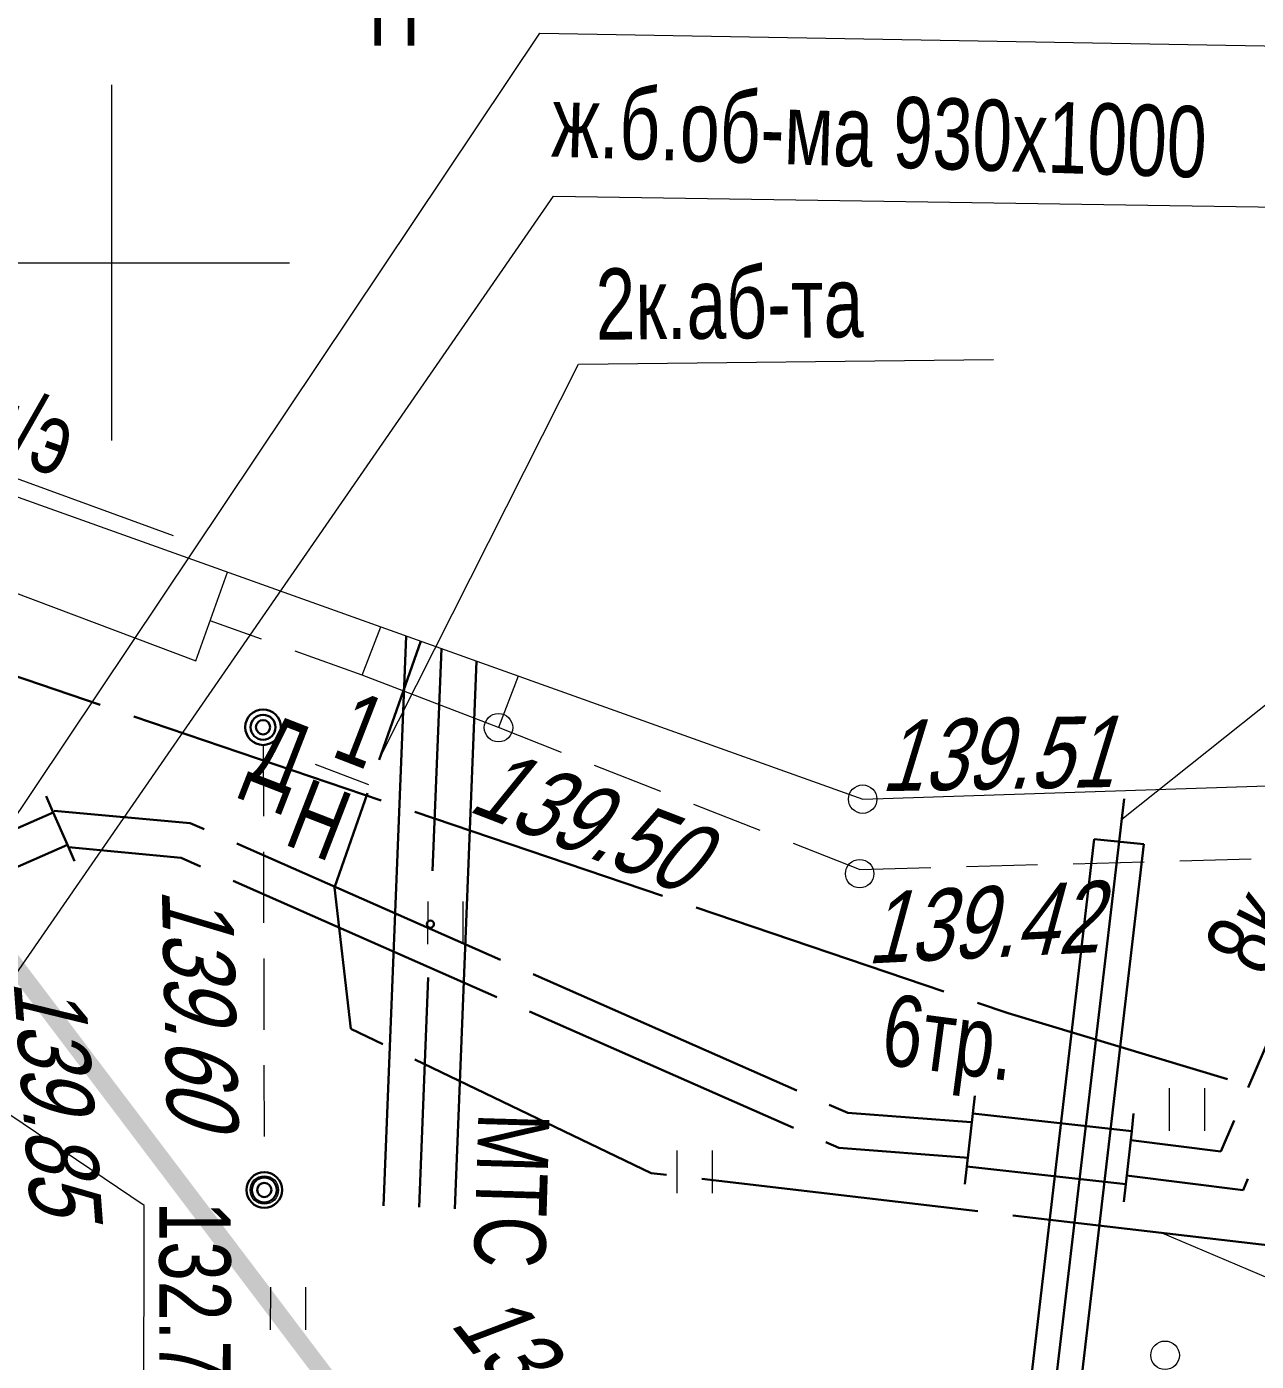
# Model space of a CAD drawing. Extents: x 10098 to 11902, y 8648 to 10202.
# Drawn here: x 11748.81 to 11766.08, y 8784.56 to 8803.32 of the extents above; entities that cross this region are included whole.
import ezdxf

# ---------------------------------------------------------------- set-up
doc = ezdxf.new("R2010")
doc.units = 0
for name, color, linetype in [('1_Водопровод', 7, 'Continuous'), ('20_Строения', 7, 'Continuous'), ('22_Столбы', 7, 'Continuous'), ('23_Ограждения', 7, 'Continuous'), ('24_Растительность', 7, 'Continuous'), ('38_Высотные_отметки', 7, 'Continuous'), ('50_Красные_линии', 7, 'Continuous'), ('51_Сетка_координат', 7, 'Continuous'), ('Подписи_зданий', 7, 'Continuous')]:
    doc.layers.add(name, color=color, linetype=linetype)
for name, color, linetype, lineweight in [('4_Канализация', 16, 'Continuous', 30), ('6_Теплопровод', 3, 'Continuous', 30), ('7_Электрокабели', 1, 'Continuous', 30)]:
    doc.layers.add(name, color=color, linetype=linetype, lineweight=lineweight)
doc.styles.add('mggt', font='russian_1251.shx', dxfattribs={"width": 0.75, "oblique": 18, "height": 1})

msp = doc.modelspace()

# ---------------------------------------------------------------- hatches: boundary and pattern name
at = {"layer": '50_Красные_линии', "linetype": 'Continuous', "lineweight": 25}
for points in [[(11748.341, 8790.317), (11748.945, 8789.519), (11749.144, 8789.67), (11748.541, 8790.467)], [(11748.945, 8789.519), (11749.548, 8788.721), (11749.747, 8788.872), (11749.144, 8789.67)], [(11749.548, 8788.721), (11750.151, 8787.924), (11750.35, 8788.075), (11749.747, 8788.872)], [(11750.151, 8787.924), (11750.754, 8787.126), (11750.953, 8787.277), (11750.35, 8788.075)], [(11750.754, 8787.126), (11751.357, 8786.328), (11751.557, 8786.479), (11750.953, 8787.277)], [(11751.357, 8786.328), (11751.96, 8785.531), (11752.16, 8785.682), (11751.557, 8786.479)], [(11751.96, 8785.531), (11752.563, 8784.733), (11752.763, 8784.884), (11752.16, 8785.682)], [(11752.563, 8784.733), (11753.167, 8783.936), (11753.366, 8784.086), (11752.763, 8784.884)]]:
    msp.add_hatch(color=8, dxfattribs=at).paths.add_polyline_path(points)

# ---------------------------------------------------------------- linework, layer by layer
at = {"layer": '1_Водопровод', "color": 8, "linetype": 'Continuous', "lineweight": 30}
for p, q in [((11762.87, 8780.897), (11764.224, 8792.468)), ((11761.018, 8768.082), (11763.805, 8791.898)), ((11764.502, 8791.829), (11761.665, 8767.59)), ((11763.805, 8791.898), (11764.502, 8791.829))]:
    msp.add_line(p, q, dxfattribs=at)
at = {"layer": '1_Водопровод', "color": 8, "linetype": 'Continuous', "lineweight": 15}
msp.add_lwpolyline([(11764.19, 8792.181), (11767.084, 8794.485), (11773.614, 8794.564)], dxfattribs=at)
at = {"layer": '20_Строения', "color": 8, "linetype": 'Continuous', "lineweight": 15}
msp.add_lwpolyline([(11744.765, 8811.855), (11745.069, 8797.999), (11760.552, 8792.462), (11779.142, 8793.077), (11779.159, 8812.223), (11772.904, 8812.166), (11772.831, 8809.209), (11761.34, 8809.176), (11761.332, 8811.902)], close=True, dxfattribs=at)
for points in [[(11745.069, 8797.999), (11744.442, 8798.223), (11744.04, 8797.099), (11751.186, 8794.408), (11751.631, 8795.652)], [(11755.714, 8794.192), (11755.436, 8793.467), (11753.52, 8794.203), (11753.782, 8794.883)]]:
    msp.add_lwpolyline(points, dxfattribs=at)
at = {"layer": '22_Столбы', "color": 8, "lineweight": 30}
for centre, radius in [((11752.129, 8793.473), 0.25), ((11752.129, 8793.473), 0.175), ((11752.129, 8793.473), 0.1), ((11752.146, 8786.971), 0.25), ((11752.146, 8786.971), 0.175), ((11752.146, 8786.971), 0.1)]:
    msp.add_circle(centre, radius, dxfattribs=at)
at = {"layer": '23_Ограждения', "color": 8, "linetype": 'Continuous', "lineweight": 15}
for p, q in [((11752.108, 8794.708), (11751.385, 8794.967)), ((11753.52, 8794.203), (11752.578, 8794.54)), ((11756.32, 8793.12), (11755.436, 8793.467)), ((11752.131, 8793.223), (11752.133, 8792.223)), ((11757.717, 8792.571), (11756.786, 8792.937)), ((11759.113, 8792.023), (11758.182, 8792.389)), ((11760.509, 8791.475), (11759.578, 8791.84)), ((11752.134, 8791.723), (11752.137, 8790.723)), ((11763.508, 8791.555), (11764.508, 8791.582)), ((11765.007, 8791.595), (11766.007, 8791.622)), ((11760.509, 8791.475), (11761.509, 8791.502)), ((11762.008, 8791.515), (11763.008, 8791.542)), ((11752.138, 8790.223), (11752.14, 8789.223)), ((11752.141, 8788.723), (11752.144, 8787.723))]:
    msp.add_line(p, q, dxfattribs=at)
at = {"layer": '24_Растительность', "color": 8, "linetype": 'Continuous', "lineweight": 15}
for p, q in [((11754.445, 8790.426), (11754.446, 8791.026)), ((11754.94, 8790.426), (11754.941, 8791.026)), ((11764.861, 8787.8), (11764.862, 8788.4)), ((11765.356, 8787.8), (11765.357, 8788.4)), ((11757.945, 8786.926), (11757.946, 8787.526)), ((11758.44, 8786.926), (11758.441, 8787.526)), ((11752.235, 8785.007), (11752.236, 8785.607)), ((11752.73, 8785.007), (11752.731, 8785.607))]:
    msp.add_line(p, q, dxfattribs=at)
at = {"layer": '38_Высотные_отметки', "color": 8, "lineweight": 9}
for centre in [(11755.436, 8793.467), (11760.552, 8792.462), (11760.509, 8791.415), (11752.147, 8786.971), (11764.8, 8784.648)]:
    msp.add_circle(centre, 0.2, dxfattribs=at)
at = {"layer": '4_Канализация', "color": 8, "linetype": 'Continuous', "lineweight": 15}
for points in [[(11748.08, 8789.173), (11756.211, 8800.934), (11767.962, 8800.757)], [(11743.466, 8792.895), (11745.259, 8798.212), (11750.865, 8796.165)], [(11750.449, 8780.502), (11750.457, 8786.751), (11747.993, 8788.413)]]:
    msp.add_lwpolyline(points, dxfattribs=at)
at = {"layer": '51_Сетка_координат', "color": 8, "lineweight": 15}
for points in [[(11750, 8802.5), (11750, 8797.5)], [(11747.5, 8800), (11752.5, 8800)]]:
    msp.add_lwpolyline(points, dxfattribs=at)
at = {"layer": '6_Теплопровод', "color": 8, "linetype": 'Continuous', "lineweight": 30}
for p, q in [((11754.141, 8794.754), (11753.821, 8786.747)), ((11754.636, 8794.577), (11754.511, 8791.455)), ((11755.129, 8794.401), (11754.821, 8786.707)), ((11754.45, 8789.957), (11754.321, 8786.727))]:
    msp.add_line(p, q, dxfattribs=at)
msp.add_circle((11754.48, 8790.706), 0.05, dxfattribs=at)
at = {"layer": '7_Электрокабели', "color": 8, "linetype": 'Continuous', "lineweight": 30}
for p, q in [((11746.362, 8794.968), (11749.839, 8793.787)), ((11754.345, 8794.681), (11753.762, 8793.017)), ((11750.312, 8793.626), (11753.789, 8792.445)), ((11749.181, 8792.277), (11749.081, 8792.506)), ((11753.596, 8792.546), (11753.131, 8791.223)), ((11747.806, 8791.674), (11749.182, 8792.277)), ((11749.382, 8791.819), (11749.182, 8792.277)), ((11751.106, 8792.127), (11749.194, 8792.297)), ((11751.303, 8792.04), (11751.106, 8792.127)), ((11754.263, 8792.284), (11757.74, 8791.103)), ((11748.006, 8791.216), (11749.382, 8791.819)), ((11749.482, 8791.59), (11749.382, 8791.819)), ((11750.978, 8791.637), (11749.397, 8791.786)), ((11755.464, 8790.205), (11751.76, 8791.838)), ((11751.251, 8791.517), (11750.978, 8791.637)), ((11755.415, 8789.68), (11751.708, 8791.315)), ((11753.131, 8791.223), (11753.363, 8789.235)), ((11758.213, 8790.942), (11761.69, 8789.761)), ((11759.625, 8788.369), (11755.921, 8790.003)), ((11765.967, 8788.409), (11766.535, 8789.736)), ((11762.164, 8789.6), (11762.597, 8789.453)), ((11759.578, 8787.843), (11755.872, 8789.478)), ((11762.597, 8789.453), (11765.676, 8788.529)), ((11753.363, 8789.235), (11753.811, 8789.02)), ((11754.261, 8788.803), (11757.58, 8787.208)), ((11762.1, 8788.046), (11762.127, 8788.294)), ((11760.342, 8788.053), (11760.082, 8788.168)), ((11762.077, 8787.922), (11760.342, 8788.053)), ((11762.016, 8787.3), (11762.1, 8788.046)), ((11762.1, 8788.046), (11764.331, 8787.796)), ((11764.331, 8787.796), (11764.358, 8788.044)), ((11765.583, 8787.511), (11765.771, 8787.949)), ((11760.218, 8787.561), (11760.036, 8787.641)), ((11764.247, 8787.05), (11764.331, 8787.796)), ((11764.32, 8787.671), (11765.583, 8787.511)), ((11762.039, 8787.424), (11760.218, 8787.561)), ((11761.988, 8787.052), (11762.016, 8787.3)), ((11762.016, 8787.3), (11764.247, 8787.05)), ((11757.58, 8787.208), (11757.796, 8787.183)), ((11758.293, 8787.125), (11762.167, 8786.671)), ((11764.258, 8787.175), (11765.895, 8786.967)), ((11765.895, 8786.967), (11765.964, 8787.129)), ((11764.219, 8786.802), (11764.247, 8787.05)), ((11762.663, 8786.613), (11766.433, 8786.172))]:
    msp.add_line(p, q, dxfattribs=at)
at = {"layer": '7_Электрокабели', "color": 8, "linetype": 'Continuous', "lineweight": 15}
for points in [[(11748.494, 8791.975), (11756.018, 8803.226), (11766.459, 8803.041)], [(11753.777, 8793.06), (11756.56, 8798.575), (11762.389, 8798.639)], [(11774.095, 8784.944), (11767.979, 8784.994), (11764.733, 8786.371)]]:
    msp.add_lwpolyline(points, dxfattribs=at)
at = {"layer": 'Подписи_зданий', "color": 8, "linetype": 'Continuous', "lineweight": 15}
msp.add_line((11752.863, 8792.956), (11753.608, 8792.667), dxfattribs=at)

# ---------------------------------------------------------------- texts
at = {"layer": '38_Высотные_отметки', "color": 8, "lineweight": 15, "style": 'mggt', "oblique": 18, "width": 0.8}
for s, rotation, p in [('139.51    ', 1.0583, (11760.801, 8792.573)), ('139.50    ', 338.9466, (11754.987, 8792.301)), ('139.42    ', 2.841, (11760.61, 8790.151)), ('139.60    ', 271.349, (11750.706, 8791.207)), ('139.85    ', 274.3049, (11748.621, 8789.911)), ('139.58    ', 308.7247, (11754.744, 8785.085))]:
    msp.add_text(s, height=1, rotation=rotation, dxfattribs=at).set_placement(p)
at = {"layer": '4_Канализация', "color": 8, "linetype": 'Continuous', "lineweight": 15, "style": 'mggt', "width": 0.75}
for s, rotation, p in [('ж.б.об-ма 930х1000', 358.1418, (11756.171, 8801.492)), ('d=630п/э', 340.9415, (11745.348, 8798.332)), ('132.75лот.', 269.9836, (11750.673, 8786.81))]:
    msp.add_text(s, height=1, rotation=rotation, dxfattribs=at).set_placement(p)
at = {"layer": '6_Теплопровод', "color": 8, "linetype": 'Continuous', "lineweight": 15, "style": 'mggt', "width": 0.75}
msp.add_text('МТС', height=1, rotation=268.2915, dxfattribs=at).set_placement((11755.154, 8788.064))
at = {"layer": '7_Электрокабели', "color": 8, "linetype": 'Continuous', "lineweight": 15, "style": 'mggt', "width": 0.75}
for s, rotation, p in [('2к.аб-та', 0.5727, (11756.806, 8798.917)), ('8к.', 63.0748, (11766.206, 8789.932)), ('6тр.', 352.4626, (11760.784, 8788.744))]:
    msp.add_text(s, height=1, rotation=rotation, dxfattribs=at).set_placement(p)
at = {"layer": 'Подписи_зданий', "color": 8, "linetype": 'Continuous', "lineweight": 15, "style": 'mggt', "width": 0.75}
msp.add_text('Н', height=1, dxfattribs=at).set_placement((11753.609, 8803.05))
for s, p in [('1', (11753.064, 8793.074)), ('Д', (11751.87, 8792.751)), ('Н', (11752.398, 8791.837))]:
    msp.add_text(s, height=1, rotation=338.7798, dxfattribs=at).set_placement(p)

doc.saveas('drawing.dxf')
